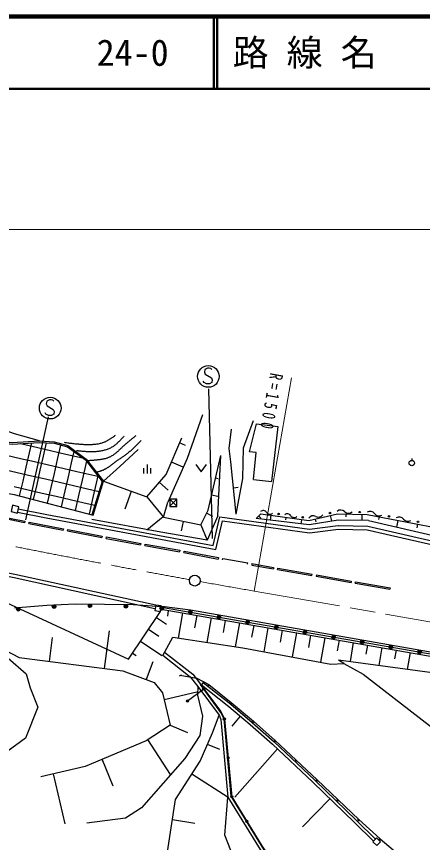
# Model space of a CAD drawing. Units: millimetres, scale not verified. Extents: x 40000 to 680000, y 20000 to 380000.
# Drawn here: x 150394 to 206718, y 265541 to 380000 of the extents above; entities that cross this region are included whole.
import ezdxf
from ezdxf.enums import TextEntityAlignment as Align

# ---------------------------------------------------------------- set-up
doc = ezdxf.new("R2010")
doc.units = ezdxf.units.MM
doc.header["$LTSCALE"] = 1000
doc.linetypes.add('CHAIN', pattern=[18.5, 12, -1.5, 3.5, -1.5])
for name, color, linetype, lineweight in [('M-BGD', 7, 'Continuous', 25), ('M-BMK', 2, 'CHAIN', 13), ('M-BMK-ROW', 30, 'Continuous', 25), ('M-BMK-SRVR', 3, 'Continuous', 25), ('M-STR-HTXT', 7, 'Continuous', 13), ('M-STR-STRC', 7, 'Continuous', 25), ('M-TTL', 2, 'Continuous', 140), ('M-TTL-LINE', 7, 'Continuous', 50)]:
    doc.layers.add(name, color=color, linetype=linetype, lineweight=lineweight)
doc.layers.add('M-TTL-TXT', color=7, linetype='Continuous')
doc.styles.add('ＭＳ ゴシック', font='')
doc.styles.get('ＭＳ ゴシック').set_extended_font_data('MS Gothic')

msp = doc.modelspace()

# ---------------------------------------------------------------- linework, layer by layer
at = {"layer": 'M-BGD'}
for p, q in [((150956, 320818), (153352, 320265)), ((152473, 320904), (152153, 319515)), ((154528, 320915), (154101, 319065)), ((156511, 320610), (156050, 318615)), ((173839, 320566), (173025, 320909)), ((152153, 319515), (151703, 317566)), ((153352, 320265), (155301, 319815)), ((155301, 319815), (157249, 319365)), ((157249, 319365), (159559, 318832)), ((158353, 319700), (157999, 318165)), ((167262, 320013), (164739, 317661)), ((149004, 319216), (150953, 318766)), ((150953, 318766), (152902, 318316)), ((152902, 318316), (154851, 317866)), ((154101, 319065), (153651, 317117)), ((156050, 318615), (155600, 316667)), ((160097, 318362), (159498, 315767)), ((173528, 317543), (171896, 318231)), ((176989, 311590), (178738, 319180)), ((178315, 310790), (178738, 319180)), ((205235, 318746), (205235, 318496)), ((148555, 317267), (150503, 316817)), ((151703, 317566), (151253, 315618)), ((153651, 317117), (153201, 315168)), ((154851, 317866), (156799, 317416)), ((156799, 317416), (158748, 316966)), ((157999, 318165), (157549, 316217)), ((164739, 317661), (162468, 315602)), ((168013, 317401), (168013, 316651)), ((168513, 317901), (168513, 316651)), ((169013, 316651), (169013, 317401)), ((150503, 316817), (152452, 316367)), ((152452, 316367), (154401, 315917)), ((154401, 315917), (156350, 315467)), ((155600, 316667), (155150, 314718)), ((157549, 316217), (157099, 314268)), ((158748, 316966), (161671, 316291)), ((161684, 316345), (161446, 315317)), ((178381, 315946), (178012, 316031)), ((150053, 314868), (152002, 314418)), ((151253, 315618), (150786, 313595)), ((153201, 315168), (152721, 313087)), ((156350, 315467), (158298, 315017)), ((158298, 315017), (160247, 314567)), ((159498, 315767), (159048, 313818)), ((161446, 315317), (160996, 313368)), ((161020, 310912), (162468, 315602)), ((171420, 314380), (170222, 315430)), ((183260, 315850), (185759, 315556)), ((152002, 314418), (153951, 313968)), ((153951, 313968), (155900, 313519)), ((155150, 314718), (154657, 312580)), ((157099, 314268), (156593, 312072)), ((159048, 313818), (158528, 311565)), ((160247, 314567), (161859, 314195)), ((165480, 311784), (166349, 314215)), ((178340, 313466), (177467, 313667)), ((181161, 314712), (180491, 314643)), ((155900, 313519), (157848, 313069)), ((157848, 313069), (159797, 312619)), ((159797, 312619), (161251, 312283)), ((160996, 313368), (160463, 311058)), ((170799, 310601), (171380, 312717)), ((151518, 309856), (146703, 310816)), ((146742, 311012), (151558, 310052)), ((168453, 308862), (170719, 310700)), ((177619, 310737), (176773, 311168)), ((184268, 310491), (183985, 310784)), ((185645, 310228), (185738, 310878)), ((187765, 310274), (187809, 310583)), ((189900, 309702), (189982, 310274)), ((191944, 309982), (191853, 310359)), ((194138, 310093), (193952, 310866)), ((196135, 310672), (196145, 311074)), ((198337, 310220), (198358, 311014)), ((200682, 310276), (200756, 310666)), ((151558, 310052), (151518, 309856)), ((152108, 309742), (152146, 309938)), ((152108, 309742), (156886, 308818)), ((152146, 309938), (156924, 309015)), ((173275, 308724), (173545, 310038)), ((175945, 309546), (176843, 307426)), ((199229, 310168), (215695, 306309)), ((203162, 309246), (203339, 310174)), ((205993, 309124), (206093, 309649)), ((156924, 309015), (156886, 308818)), ((157476, 308705), (157513, 308902)), ((157476, 308705), (162232, 307791)), ((157513, 308902), (162270, 307988)), ((162270, 307988), (162232, 307791)), ((162822, 307681), (162859, 307878)), ((162822, 307681), (167603, 306785)), ((162859, 307878), (167640, 306982)), ((167640, 306982), (167603, 306785)), ((168194, 306681), (168229, 306878)), ((168229, 306878), (173064, 306027)), ((168194, 306681), (173029, 305830)), ((173064, 306027), (173029, 305830)), ((173619, 305719), (173656, 305916)), ((173619, 305719), (178373, 304824)), ((173656, 305916), (178410, 305020)), ((178410, 305020), (178373, 304824)), ((178963, 304717), (178999, 304913)), ((178999, 304913), (182468, 304283)), ((182432, 304087), (182468, 304283)), ((183058, 304179), (183023, 303982)), ((183023, 303982), (186024, 303448)), ((183058, 304179), (186059, 303645)), ((186059, 303645), (186024, 303448)), ((186616, 303347), (186649, 303545)), ((186616, 303347), (191386, 302537)), ((186649, 303545), (191419, 302735)), ((191386, 302537), (191419, 302735)), ((192012, 302629), (191976, 302432)), ((191976, 302432), (196802, 301568)), ((192012, 302629), (196838, 301765)), ((196838, 301765), (196802, 301568)), ((197394, 301467), (197427, 301664)), ((197394, 301467), (202208, 300640)), ((197427, 301664), (202241, 300837)), ((202241, 300837), (202208, 300640)), ((150125, 298069), (150624, 298109)), ((150624, 298109), (154623, 298432)), ((154623, 298432), (158601, 298589)), ((158601, 298589), (162589, 298588)), ((162589, 298588), (166570, 298508)), ((166570, 298508), (170558, 298251)), ((170558, 298251), (170063, 298317)), ((170468, 297862), (263256, 281740)), ((170519, 298158), (263307, 282035)), ((170558, 298251), (171057, 298219)), ((174532, 297722), (170558, 298251)), ((171455, 297691), (171319, 296907)), ((281873, 279045), (174532, 297722)), ((169809, 296735), (171200, 295800)), ((173429, 297347), (172825, 293870)), ((175403, 297004), (175105, 295287)), ((177377, 296661), (176788, 293271)), ((179352, 296318), (179061, 294645)), ((181326, 295975), (180752, 292671)), ((183300, 295632), (183014, 293987)), ((163240, 294867), (162573, 289652)), ((168700, 295085), (170149, 294111)), ((185274, 295289), (184699, 291978)), ((187248, 294946), (186959, 293280)), ((189223, 294603), (188640, 291249)), ((191197, 294260), (190904, 292573)), ((155330, 293963), (154904, 290633)), ((167591, 293436), (170547, 291448)), ((193171, 293917), (192581, 290521)), ((195145, 293574), (194886, 292085)), ((197120, 293231), (196664, 290609)), ((199094, 292888), (198872, 291614)), ((201068, 292545), (200638, 290071)), ((203042, 292202), (202834, 291002)), ((149190, 291133), (151738, 288897)), ((166481, 291786), (166974, 291455)), ((195811, 290334), (195049, 290828)), ((205016, 291859), (204612, 289534)), ((169301, 290576), (168378, 288113)), ((151738, 288897), (152312, 286983)), ((175854, 287413), (175927, 287482)), ((176302, 287720), (176053, 287407)), ((152312, 286983), (153365, 284303)), ((175396, 286367), (170887, 285287)), ((153365, 284303), (151642, 279996)), ((180327, 281672), (181470, 283025)), ((171720, 281808), (174108, 280769)), ((151642, 279996), (149058, 278081)), ((171768, 274963), (168630, 279806)), ((178587, 278404), (176903, 279133)), ((180666, 271800), (186614, 278536)), ((163810, 273362), (162255, 277074)), ((157126, 268138), (155505, 275060)), ((179764, 271754), (174733, 275012)), ((190079, 267688), (193866, 271604)), ((175136, 268192), (172015, 268670))]:
    msp.add_line(p, q, dxfattribs=at)
for points in [[(153584, 321197), (150099, 322178), (146103, 323619), (138952, 327997), (133242, 330271)], [(78778, 328872), (96225, 324825), (130416, 317417), (150064, 313784), (161046, 310905)], [(107977, 328838), (117628, 326649), (132259, 323203), (133588, 322905), (140856, 321940), (149773, 320957), (153584, 321197), (155634, 321062), (157497, 320573), (160048, 318675), (162468, 315602), (168489, 313451), (170799, 310601), (175945, 309546), (176989, 311590)], [(176213, 324799), (174073, 318734), (171380, 312717)], [(180862, 311050), (181771, 315961), (181885, 320235), (183259, 324039)], [(130750, 318285), (132375, 322938), (133567, 322664), (140835, 321706), (149830, 320754), (153555, 320965), (155608, 320860), (157449, 320352), (159946, 318553), (162295, 315569), (160831, 310961)], [(180862, 311050), (180112, 318306), (179910, 320120), (180215, 322798)], [(183260, 315850), (183638, 319564), (182707, 319686), (183707, 323552), (186654, 323192), (185759, 315556)], [(164074, 321926), (164001, 321873), (163928, 321820), (163855, 321768), (163782, 321715), (163708, 321663), (163635, 321612), (163561, 321561), (163487, 321511), (163412, 321461), (163337, 321413), (163262, 321365), (163186, 321318), (163110, 321273), (163033, 321229), (162956, 321187), (162878, 321145), (162799, 321106), (162720, 321068), (162640, 321032), (162559, 320998), (162446, 320954), (162331, 320913), (162215, 320876), (162097, 320842), (161978, 320812), (161858, 320785), (161737, 320761), (161615, 320739), (161493, 320721), (161369, 320705), (161245, 320691), (161121, 320680), (160996, 320670), (160870, 320663), (160745, 320658), (160619, 320655), (160493, 320653), (160367, 320652), (160241, 320653), (160116, 320656), (159959, 320660), (159803, 320666), (159646, 320673), (159491, 320682), (159336, 320692), (159181, 320704), (159026, 320716), (158872, 320730), (158718, 320745), (158564, 320760), (158411, 320777), (158258, 320794), (158105, 320812), (157952, 320830), (157799, 320849), (157647, 320869), (157494, 320888), (157342, 320908), (157189, 320929), (157037, 320949)], [(165296, 321829), (165215, 321740), (165133, 321651), (165052, 321562), (164970, 321474), (164887, 321387), (164805, 321300), (164721, 321214), (164637, 321130), (164552, 321047), (164466, 320965), (164379, 320885), (164291, 320807), (164202, 320730), (164112, 320656), (164020, 320584), (163927, 320515), (163832, 320448), (163735, 320384), (163637, 320323), (163537, 320265), (163424, 320204), (163308, 320148), (163190, 320095), (163070, 320046), (162949, 320000), (162825, 319958), (162700, 319920), (162574, 319884), (162446, 319852), (162317, 319823), (162187, 319797), (162056, 319774), (161925, 319753), (161793, 319735), (161660, 319720), (161527, 319707), (161394, 319697), (161261, 319688), (161128, 319682), (160996, 319678), (160879, 319676), (160762, 319676), (160646, 319677), (160530, 319679), (160414, 319682), (160299, 319686), (160184, 319692), (160069, 319698), (159954, 319706), (159839, 319714), (159725, 319723), (159610, 319733), (159496, 319743), (159382, 319753), (159268, 319765), (159154, 319776), (159040, 319788), (158926, 319800), (158812, 319813), (158699, 319825)], [(166955, 321907), (166862, 321833), (166768, 321758), (166674, 321683), (166580, 321608), (166486, 321533), (166393, 321458), (166299, 321383), (166206, 321307), (166113, 321230), (166020, 321154), (165927, 321077), (165834, 320999), (165742, 320921), (165650, 320842), (165558, 320763), (165466, 320683), (165375, 320603), (165284, 320521), (165194, 320439), (165104, 320356), (165021, 320278), (164937, 320200), (164855, 320121), (164772, 320042), (164688, 319964), (164605, 319885), (164522, 319808), (164438, 319731), (164353, 319655), (164268, 319580), (164182, 319507), (164095, 319436), (164007, 319367), (163917, 319300), (163827, 319235), (163735, 319173), (163642, 319113), (163547, 319057), (163451, 319004), (163352, 318955), (163265, 318915), (163177, 318878), (163087, 318843), (162997, 318811), (162905, 318781), (162812, 318754), (162718, 318728), (162623, 318705), (162527, 318683), (162431, 318663), (162334, 318644), (162237, 318628), (162139, 318612), (162041, 318597), (161943, 318584), (161845, 318572), (161746, 318560), (161647, 318549), (161549, 318539), (161451, 318529), (161391, 318524), (161332, 318518), (161273, 318512), (161214, 318507), (161154, 318502), (161096, 318496), (161037, 318491), (160978, 318486), (160919, 318481), (160860, 318476), (160801, 318471), (160743, 318467), (160684, 318462), (160626, 318457), (160567, 318452), (160509, 318448), (160450, 318443), (160392, 318439), (160333, 318434), (160275, 318429)], [(167690, 321237), (167599, 321144), (167507, 321051), (167416, 320958), (167324, 320865), (167232, 320772), (167140, 320680), (167047, 320588), (166955, 320496), (166861, 320405), (166767, 320315), (166673, 320226), (166578, 320137), (166483, 320049), (166386, 319962), (166289, 319875), (166192, 319790), (166093, 319706), (165994, 319623), (165893, 319542), (165792, 319461), (165700, 319391), (165607, 319321), (165514, 319252), (165420, 319184), (165326, 319116), (165231, 319049), (165136, 318983), (165040, 318917), (164944, 318851), (164848, 318785), (164752, 318720), (164656, 318654), (164560, 318588), (164464, 318522), (164368, 318456), (164272, 318389), (164177, 318321), (164082, 318253), (163987, 318184), (163893, 318114), (163833, 318068), (163773, 318023), (163713, 317977), (163654, 317931), (163594, 317885), (163534, 317839), (163475, 317793), (163415, 317747), (163355, 317702), (163295, 317657), (163234, 317613), (163173, 317569), (163112, 317527), (163050, 317485), (162988, 317444), (162926, 317404), (162862, 317365), (162798, 317327), (162734, 317291), (162668, 317256), (162616, 317230), (162563, 317205), (162510, 317180), (162456, 317156), (162402, 317133), (162348, 317111), (162293, 317090), (162238, 317069), (162183, 317048), (162127, 317028), (162071, 317009), (162015, 316990), (161959, 316971), (161902, 316953), (161846, 316935), (161789, 316917), (161732, 316900), (161675, 316883), (161618, 316865), (161561, 316848)], [(168489, 313451), (171172, 316516), (173315, 321595)], [(169603, 297923), (150074, 302208), (140228, 304180), (130417, 306198), (110846, 310471), (81591, 317330), (76410, 318643)], [(169710, 298412), (150177, 302697), (140329, 304670), (130521, 306687), (110956, 310959), (81709, 317816), (76522, 319130)], [(175259, 317927), (176009, 316927), (176759, 317927)], [(150641, 311793), (154585, 311014), (177664, 306712), (178587, 310663), (191021, 308936), (194996, 309471)], [(150544, 311302), (154491, 310523), (178042, 306133), (178970, 310105), (191020, 308431), (195063, 308975)], [(178315, 310790), (176843, 307426), (170397, 308533), (160837, 310319)], [(183631, 310442), (184294, 311084), (190938, 310138), (194946, 311106), (199027, 310996), (215014, 307949)], [(199229, 310168), (195029, 310191), (191006, 309542), (183631, 310442)], [(195077, 309475), (199115, 309363), (211032, 306657), (214123, 303655)], [(195063, 308975), (199052, 308864), (210784, 306201), (213775, 303296)], [(148978, 298808), (165927, 290961), (170363, 297560)], [(170684, 291463), (172062, 293985), (181804, 292512), (194013, 290257), (195811, 290334)], [(147789, 292682), (150769, 291162), (165151, 289322), (169508, 287689), (170653, 286263), (171720, 281808), (168361, 279632), (159908, 276092), (153776, 274656)], [(170938, 291928), (174846, 288873), (175927, 287482)], [(170695, 291483), (174489, 288518), (175532, 287175)], [(262965, 280708), (254660, 281988), (239918, 284756), (195049, 290828)], [(195811, 290334), (198476, 288876), (209136, 280651), (221181, 271251), (222143, 270488), (223156, 269780), (224252, 269217), (225427, 268800), (226688, 268581), (227890, 268537), (229170, 268755), (230349, 269173), (231434, 269841), (234408, 271969), (235457, 272639), (236481, 273312), (237512, 273933), (240678, 275756), (246155, 278567), (248369, 279577), (249485, 280048), (250630, 280496), (251793, 280960), (254660, 281988)], [(173349, 288664), (175427, 288312), (177061, 287451), (180195, 284917), (183251, 282372), (186285, 279686), (192106, 274211), (197888, 268720), (200851, 266027), (205966, 261713)], [(175854, 287413), (178846, 283368), (179151, 282697), (180119, 271945), (187440, 260094), (191614, 255804)], [(176053, 287407), (179866, 284379), (182827, 281880), (185890, 279175), (191506, 273885), (197274, 268309), (199966, 265683)], [(176302, 287720), (180120, 284689), (183088, 282182), (186159, 279471), (191783, 274174), (197553, 268596), (200246, 265969)], [(175532, 287175), (175492, 285934), (176193, 283049), (175829, 280384), (173752, 277176), (167742, 270322), (165494, 268919), (160167, 268211)], [(174123, 285151), (176368, 286823), (178719, 283706), (179234, 282648), (180270, 271878), (184419, 265085), (187762, 260221), (187502, 259270), (191397, 256139), (198845, 249899)], [(175532, 287175), (178499, 283164), (178759, 282594), (179729, 271815), (187123, 259846), (191327, 255525)], [(201201, 236961), (189039, 243730), (182430, 249310), (175366, 255769), (172919, 259581), (171334, 264231), (172446, 271481), (175896, 276808), (177601, 280746), (178499, 283164)], [(201201, 236961), (200128, 239076), (187277, 253419), (181279, 261483), (179311, 266563), (179729, 271815)]]:
    msp.add_lwpolyline(points, dxfattribs=at)
for points in [[(149644, 311398), (150509, 311193), (150715, 312064), (149850, 312269)], [(169583, 297687), (170363, 297560), (170486, 298319), (169706, 298445)], [(200357, 266168), (200902, 265623), (200387, 265107), (199841, 265652)]]:
    msp.add_lwpolyline(points, close=True, dxfattribs=at)
for centre, radius in [((205235, 318121), 375), ((198008, 311330), 100), ((198008, 311330), 50), ((186760, 311057), 100), ((186760, 311057), 50), ((190108, 310601), 100), ((190108, 310601), 50), ((193883, 311192), 100), ((193883, 311192), 50), ((202074, 310731), 100), ((202074, 310731), 50), ((206098, 309976), 100), ((206098, 309976), 50), ((150644, 297860), 250), ((150644, 297860), 150), ((150644, 297860), 50), ((155610, 298221), 250), ((155610, 298221), 150), ((155610, 298221), 50), ((160587, 298338), 250), ((160587, 298338), 150), ((160587, 298338), 50), ((165572, 298278), 250), ((165572, 298278), 150), ((165572, 298278), 50), ((170525, 298003), 250), ((170542, 298002), 250), ((170525, 298003), 150), ((170542, 298002), 150), ((170525, 298003), 50), ((170542, 298002), 50), ((174514, 297471), 250), ((174514, 297471), 150), ((174514, 297471), 50), ((178489, 296780), 250), ((178489, 296780), 150), ((178489, 296780), 50), ((182464, 296088), 250), ((182464, 296088), 150), ((182464, 296088), 50), ((186438, 295397), 250), ((186438, 295397), 150), ((186438, 295397), 50), ((190413, 294705), 250), ((190413, 294705), 150), ((190413, 294705), 50), ((194388, 294014), 250), ((194388, 294014), 150), ((194388, 294014), 50), ((198362, 293322), 250), ((198362, 293322), 150), ((198362, 293322), 50), ((202337, 292630), 250), ((202337, 292630), 150), ((202337, 292630), 50), ((206312, 291939), 250), ((206312, 291939), 150), ((206312, 291939), 50), ((176368, 286823), 150), ((176368, 286823), 100), ((176368, 286823), 50), ((174123, 285151), 150), ((174123, 285151), 100), ((174123, 285151), 50), ((179234, 282648), 150), ((179234, 282648), 100), ((179234, 282648), 50), ((179752, 277263), 150), ((179752, 277263), 100), ((179752, 277263), 50), ((180270, 271878), 150), ((180270, 271878), 100), ((180270, 271878), 50), ((182345, 268482), 150), ((182345, 268482), 100), ((182345, 268482), 50)]:
    msp.add_circle(centre, radius, dxfattribs=at)
for centre, radius, start, end in [((184622, 310999), 545, 31.50427, 132.99435), ((195369, 310824), 787, 46.49255, 130.00128), ((196454, 311966), 788, 226.4398, 309.95453), ((199457, 310657), 755, 36.70285, 122.0697), ((185552, 311570), 546, 211.59375, 312.99435), ((187969, 310543), 546, 31.59375, 132.92282), ((188899, 311115), 546, 211.59375, 312.92282), ((191559, 310085), 734, 60.18735, 146.78632), ((192289, 311359), 734, 240.18736, 326.82902), ((200668, 311559), 755, 216.65752, 302.04567), ((203481, 309902), 755, 36.70285, 122.0697), ((204691, 310804), 755, 216.70285, 302.11005), ((173265, 288172), 499, 80.31122, 125.37756), ((177061, 287451), 149, 152.06287, 321.22095), ((177061, 287451), 100, 151.89374, 321.07245), ((177061, 287451), 50, 151.38953, 321.51981), ((180195, 284917), 149, 140.98059, 320.38931), ((180195, 284917), 99, 140.7106, 320.2677), ((180195, 284917), 49, 140.79279, 320.63068), ((183251, 282372), 150, 140.14545, 318.2397), ((183251, 282372), 100, 140.2677, 318.65222), ((183251, 282372), 50, 139.89908, 318.27049), ((186285, 279686), 150, 138.7782, 316.62114), ((186285, 279686), 100, 138.65222, 317.03091), ((186285, 279686), 50, 139.02826, 316.63658), ((189195, 276949), 149, 136.90012, 316.62114), ((189195, 276949), 100, 137.03091, 316.61354), ((189195, 276949), 50, 136.63657, 316.59114), ((192106, 274211), 151, 136.88229, 316.62114), ((192106, 274211), 100, 136.61353, 316.21887), ((192106, 274211), 50, 137.41949, 316.63658), ((194997, 271466), 150, 136.62115, 316.34473), ((194997, 271466), 100, 136.61353, 316.21887), ((194997, 271466), 50, 136.63657, 315.80693), ((197888, 268720), 150, 136.62115, 317.70062), ((197888, 268720), 100, 136.21887, 317.84213), ((197888, 268720), 50, 135.80692, 318.27049), ((200851, 266027), 149, 137.98428, 319.60629), ((200851, 266027), 100, 137.84213, 319.46085), ((200851, 266027), 50, 138.27048, 319.02826)]:
    msp.add_arc(centre, radius, start, end, dxfattribs=at)
at = {"layer": 'M-BMK'}
msp.add_line((183380, 300372), (272904, 284790), dxfattribs=at)
for start, end in [(256.01454, 259.7766), (259.83429, 260.12573)]:
    msp.add_arc((440610, 1778152), 1500000, start, end, dxfattribs=at)
at = {"layer": 'M-BMK-ROW'}
for p, q in [((172648, 313121), (171648, 313121)), ((172548, 313021), (171748, 312221)), ((171748, 313021), (172548, 312221)), ((172648, 312121), (172648, 313121))]:
    msp.add_line(p, q, dxfattribs=at)
msp.add_lwpolyline([(171648, 313121), (171648, 312121), (172648, 312121)], dxfattribs=at)
at = {"layer": 'M-BMK-SRVR'}
msp.add_circle((175128, 301833), 750, dxfattribs=at)
msp.add_arc((440610, 1778152), 1500000, 259.8056, 259.80562, dxfattribs=at)
at = {"layer": 'M-STR-HTXT'}
for p, q in [((83801, 350500), (512616, 350500)), ((188525, 329928), (183381, 300372))]:
    msp.add_line(p, q, dxfattribs=at)
at = {"layer": 'M-STR-STRC'}
for p, q in [((177581, 307681), (177070, 328399)), ((151686, 310230), (154831, 324543))]:
    msp.add_line(p, q, dxfattribs=at)
for points in [[(177490, 331089), (177370, 331209), (177130, 331269), (176890, 331269), (176530, 331089), (176470, 330729), (176590, 330429), (177430, 329949), (177550, 329649), (177490, 329289), (177190, 329109), (176770, 329109), (176410, 329289), (176290, 329469)], [(155551, 326697), (155431, 326817), (155191, 326877), (154951, 326877), (154591, 326697), (154531, 326337), (154651, 326037), (155491, 325557), (155611, 325257), (155551, 324897), (155251, 324717), (154831, 324717), (154471, 324897), (154351, 325077)]]:
    msp.add_lwpolyline(points, dxfattribs=at)
for centre in [(177010, 330129), (155071, 325737)]:
    msp.add_circle(centre, 1500, dxfattribs=at)
at = {"layer": 'M-TTL'}
msp.add_line((680000, 380000), (40000, 380000), dxfattribs=at)
at = {"layer": 'M-TTL-LINE'}
for p, q in [((177750, 380000), (177750, 370000)), ((178250, 380000), (178250, 370000)), ((40000, 370000), (680000, 370000))]:
    msp.add_line(p, q, dxfattribs=at)

# ---------------------------------------------------------------- texts
at = {"layer": 'M-STR-HTXT', "insert": (185566, 330697), "char_height": 1833, "attachment_point": 7, "rotation": 259.7, "style": 'ＭＳ ゴシック'}
msp.add_mtext('\\T1.58;\\W0.7;R=1500', dxfattribs=at)
at = {"layer": 'M-TTL-TXT', "style": 'ＭＳ ゴシック'}
for s, p in [('24-0', (161521, 375000)), ('路 線 名', (180380, 375000))]:
    msp.add_text(s, height=3666, dxfattribs=at).set_placement(p, align=Align.MIDDLE_LEFT)

doc.saveas('drawing.dxf')
